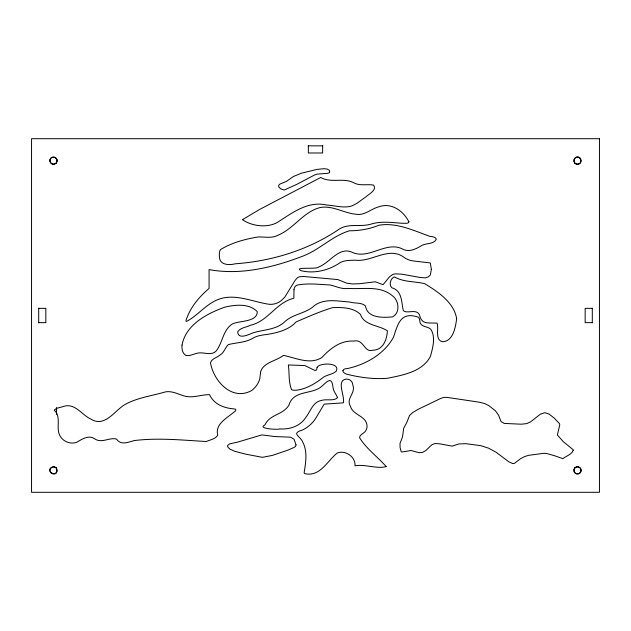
<?xml version="1.0" encoding="UTF-8"?>
<svg xmlns="http://www.w3.org/2000/svg" width="631" height="631" viewBox="0 0 631 631"><rect width="100%" height="100%" fill="white"/><g stroke="black" fill="none" stroke-linecap="round" stroke-linejoin="round"><path stroke-width="0.95" d="M308.196 145.848L322.804 145.848M38.696 308.354L45.834 308.354L45.834 322.646L38.696 322.646M592.304 308.354L585.166 308.354L585.166 322.646L592.304 322.646M577.16 164.194C583.722 164.683 580.583 153.869 575.298 157.837A5.434 4.385 40 0 0 574.178 159.367L574.021 161.37L574.628 162.743A2.745 2.138 45 0 0 575.433 163.547L576.458 164.052M53.872 466.814C41.891 469.598 59.779 480.167 56.396 468.297A2.745 2.138 45 0 0 55.599 467.484L54.581 466.964M592.304 308.125L592.304 322.875M574.447 158.633L574.447 163.547M574.447 467.453L574.447 472.367M322.646 145.848L322.646 152.986L308.354 152.986L308.354 145.848M56.553 158.633L56.553 163.547M56.553 407.46L56.553 414.346M56.553 467.453L56.553 472.367M38.696 308.125L38.696 322.875M386.156 466.53C377.748 469.298 364.489 463.895 355.024 465.804C355.718 456.741 345.291 449.864 337.277 452.971C327.434 460.748 320.114 477.099 304.978 473.676C304.568 473.495 304.15 473.147 304.15 472.658C305.656 462.712 307.676 452.151 303.038 442.678C300.49 435.784 290.378 433.671 302.549 429.979A31.684 31.684 0 0 0 315.476 418.7L324.192 404.132L343.343 402.846C345.062 396.773 337.309 383.041 344.045 379.641C348.028 377.819 352.839 380.651 352.863 385.147C356.018 393.279 345.528 398.445 350.473 406.388C352.855 415.403 366.84 415.774 367.045 426.217A7.682 7.682 0 0 1 366.154 429.987C365.144 433.245 359.362 434.278 359.567 437.717C366.493 448.941 377.685 456.852 386.156 466.53M342.925 370.571C342.854 372.479 344.952 373.449 346.403 374.12C359.765 377.472 373.962 379.46 387.75 378.221C403.17 375.043 422.525 371.762 430.445 356.31C432.716 347.949 435.926 337.096 430.768 329.224C427.763 326.266 421.965 327.237 420.159 322.898C419.583 320.966 420.041 318.434 418.164 317.117C401.237 311.525 398.122 322.764 393.634 336.938C384.815 353.431 366.974 363.866 349.203 368.149C347.342 368.843 343.745 368.22 342.925 370.571M573.256 450.226C571.804 454.596 566.133 455.937 562.876 458.658L554.168 455.614L546.43 453.452L543.772 453.31L528.478 455.345L524.416 456.655L520.504 458.721L514.51 463.296L512.727 463.611L508.815 461.797L496.013 452.182L488.646 448.207L480.869 445.683L465.781 443.672L458.8 443.972L452.238 446.125L439.176 443.743L434.909 443.585L431.88 444.737L425.68 450.637L422.478 452.395L419.189 452.711L411.112 450.526L401.671 452.025A1.191 1.191 0 0 1 401.237 451.757L400.093 447.639L399.999 443.467L402.531 436.904L403.682 428.26L406.885 422.305L409.487 415.577L412.666 412.579L418.093 409.322L441.132 398.232L444.043 397.388L447.119 397.388L479.252 402.184L484.569 403.501L488.725 405.552L495.477 410.852L498.561 415.237L501.061 421.555L504.193 423.417L521.332 424.198L526.79 423.606L530.679 421.8L540.444 414.117L544.79 412.713L549.049 414.046L554.239 418.116L559.452 423.59A2.981 2.981 0 0 1 559.729 425.018L557.386 434.972L563.033 441.4L573.129 449.729A1.23 1.23 0 0 1 573.256 450.226M182.036 345.062C181.641 348.872 182.351 353.423 185.956 355.513C190.672 356.412 195.247 352.792 200.019 352.855C205.43 352.713 211.882 355.6 216.244 350.923C222.711 342.609 222.893 329.91 232.46 323.908C239.693 320.414 257.156 322.362 257.282 311.675C249.213 303.195 235.221 304.694 224.825 307.155C207.039 313.465 185.774 324.697 182.036 345.062M260.54 372.251L259.814 378.813A22.298 22.298 0 0 1 251.509 390.621C231.774 401.363 213.538 380.848 210.486 362.825C211.503 358.542 216.875 357.801 219.769 355.229C224.1 352.974 225.109 347.476 228.343 344.597C236.373 342.515 245.049 342.72 252.432 338.484C256.927 335.589 262.275 335.061 267.441 334.391C277.64 332.711 288.935 329.887 296.105 321.913C307.999 316.833 320.169 311.359 332.576 307.644C341.978 307.313 353.305 307.392 360.467 314.404C364.032 325.564 378.9 325.075 387.379 330.825C386.961 339.336 383.222 350.158 372.889 350.213C364.048 353.1 364.04 338.634 353.636 341.079C340.456 340.322 330.265 348.525 321.81 357.564C309.947 365.104 295.671 357.777 283.374 355.379C276.465 361.05 262.882 362.368 260.54 372.251M293.991 289.732L293.872 298.242C276.228 302.407 268.057 321.36 250.507 325.225C246.469 327.386 240.237 327.568 237.666 331.882C238.21 339.999 248.772 334.462 252.755 332.947C263.719 329.382 276.828 330.005 285.441 321.124C293.746 313.828 306.216 313.394 314.475 305.546C324.626 298.092 338.184 301.239 349.763 302.02C354.646 303.661 361.539 302.107 365.499 306.003C367.321 318.276 383.041 317.811 392.514 316.872C400.606 312.834 398.934 300.064 392.111 295.537C379.767 285.307 362.975 289.455 348.344 288.414C341.71 289.44 336.181 286.324 330.092 284.967C319.231 284.463 308.078 282.972 297.327 285.062C295.276 285.669 294.085 287.681 293.991 289.732M54.313 410.205C61.877 417.186 55.236 428.299 60.292 436.4C63.589 441.834 70.814 444.571 76.808 442.228C82.093 439.184 88.719 434.601 94.721 438.821C101.646 443.767 109.565 436.999 116.538 439.097C121.01 445.754 128.361 442.031 134.379 440.556C158.326 437.614 182.469 440.162 206.313 441.511C210.052 439.791 215.613 439.073 217.727 435.169C214.792 424.206 226.868 418.116 233.825 412.24C235.529 411.294 237.382 409.038 234.077 408.904C224.052 408.115 213.964 404.424 209.539 394.659C201.226 394.501 192.849 398.413 184.575 396.047C177.682 394.115 170.575 389.8 163.279 392.498C150.383 396.134 136.682 397.94 124.867 404.597C114.456 410.694 105.054 427.629 91.093 419.205C81.596 414.977 74.955 402.239 62.887 406.624C60.253 407.76 56.08 407.61 54.313 410.205M431.352 269.271L430.381 274.958L428.457 276.796L425.397 277.885L419.891 277.435L402.199 274.225L395.377 273.838L393.081 274.304L389.658 276.638L383.088 284.691L375.295 281.789L359.402 283.737L352.327 283.934L346.687 283.169L337.774 279.565L303.558 276.488L299.449 276.78L297.509 277.672L295.087 280.377L284.786 297.154L281.387 300.49A16.95 16.95 0 0 1 269.674 304.355C252.913 302.044 234.811 292.965 218.176 299.496C205.935 304.174 197.779 315.587 186.618 321.408C186.192 321.408 185.908 320.99 185.948 320.587C190.034 307.668 198.891 297.114 209.074 288.43L209.074 269.571C240.269 275.479 273.199 267.497 302.375 256.304C319.207 250.073 332.363 235.891 349.4 230.788C359.52 230.78 369.521 229.085 378.9 225.235C396.402 222.222 413.636 230.544 429.774 236.325C431.943 236.641 434.814 236.672 436.131 238.715A1.333 1.333 0 0 1 436.218 239.37C433.781 244.276 426.477 243.109 422.202 245.238C416.105 248.993 408.659 252.96 401.631 248.582C385.612 241.507 369.38 259.207 353.013 252.692C339.439 245.514 330.25 262.654 318.947 266.826C317.322 269.847 292.823 266.353 301.082 270.707C313.741 273.807 327.363 270.699 338.295 263.876C343.169 259.996 349.677 260.382 355.545 260.193C371.588 262.244 388.538 246.398 403.517 256.967A19.979 19.979 0 0 0 413.66 260.989L430.295 262.938L431.352 269.271M242.501 219.651C251.422 226.103 267.079 228.256 277.372 222.427C292.208 212.931 307.873 200.642 326.795 205.043C334.738 205.54 342.854 208.159 350.765 206.282C356.373 204.476 360.743 200.35 365.538 197.132C368.125 194.529 377.78 189.86 373.41 185.064C366.769 183.897 359.386 186.311 353.273 182.501C343.098 177.556 331.03 183.329 320.753 177.469L259.617 209.445L242.501 219.651M296.042 444.902L295.497 446.409L294.085 447.45L287.507 450.274L272.387 455.401L262.393 457.333L245.767 454.17L234.59 451.228L229.944 449.169L228.036 447.292L227.436 445.786L229.479 443.908L237.816 442.063L261.841 434.893L274.674 436.542L290.615 437.188L294.03 439.208L296.042 444.902M408.943 221.907C408.194 224.21 404.337 222.909 402.681 223.303C391.961 222.601 380.856 220.85 370.413 224.289C359.583 227.326 347.405 222.633 337.672 230.181C307.321 250.341 271.48 261.21 235.268 263.79C229.566 265.312 219.998 265.296 219.438 257.401C219.336 254.845 218.989 251.872 220.464 249.616C231.719 242.675 245.073 239.125 258.032 236.98C264.657 236.712 271.709 238.628 277.885 235.276C293.738 228.801 303.109 212.04 319.885 207.599C332.253 205.099 343.509 213.026 355.6 214.177C364.379 216.062 370.839 208.861 378.781 206.826C391.33 202.18 403.588 211.046 408.943 221.907M456.639 318.608C455.661 326.882 453.05 341.876 442.363 341.686C434.68 339.896 438.995 328.443 437.133 323.19C427.794 322.449 421.666 325.099 419.402 314.53C416.05 309.214 409.582 312.929 404.81 311.548A3.967 3.967 0 0 1 403.217 310.286C401.371 301.926 402.239 290.71 391.772 287.728C388.799 284.762 390.384 278.981 393.878 277.088A1.68 1.68 0 0 1 394.643 277.001C403.73 282.238 414.701 281.268 424.624 283.65C437.756 291.585 453.965 302.328 456.639 318.608M337.561 397.648C333.838 401.529 326.022 398.674 321.289 400.504C312.771 401.9 310.476 411.601 305.767 417.462C300.088 426.319 289.732 429.632 279.628 428.891C279.675 429.948 256.375 428.828 264.886 424.986C269.768 414.094 283.272 415.04 288.99 405.023C292.91 391.717 307.802 393.752 317.638 389.027C324.468 386.196 331.362 372.535 332.987 387.363C333.342 391.409 336.268 394.217 337.561 397.648M317.046 367.589L316.604 369.932L314.948 370.484L304.805 365.562L288.351 364.947C289.526 373.016 288.375 381.913 291.538 389.548C293.044 390.589 295.016 390.171 296.72 390.21C306.879 388.751 315.689 383.388 323.553 377.109C327.489 374.633 332.718 374.459 336.165 371.241C340.961 362.226 318.892 362.486 317.046 367.589M49.983 159.974C49.25 163.003 53.17 165.48 55.599 163.516A2.745 2.138 -45 0 0 56.396 162.703C59.74 158.144 50.977 154.366 49.983 159.974M329.682 171.9L329.272 172.807L327.875 173.296L317.077 174.148L314.632 174.953L297.122 184.181L284.25 190.049L280.7 188.819L278.681 186.792L278.776 185.183L279.809 184.134L286.458 181.397L293.336 176.546L301.508 173.17L316.943 169.423L323.695 168.706L327.079 169.037L329.059 170.118A2.319 2.319 0 0 1 329.532 170.938L329.682 171.9M581.08 470.363C581.198 473.226 577.468 475.033 575.298 473.163A5.434 4.385 -39.8 0 1 574.171 471.633L574.021 469.63L574.628 468.257A2.745 2.138 -45 0 1 575.44 467.453C577.641 465.741 581.198 467.571 581.08 470.363A3.573 3.573 0 0 1 575.724 473.455A3.573 3.573 0 0 1 575.724 467.271A3.573 3.573 0 0 1 581.08 470.363M599.45 138.702L31.55 138.702L31.55 492.298L599.45 492.298L599.45 138.702M51.703 473.455A3.573 3.573 0 0 0 57.058 470.363A3.573 3.573 0 0 0 51.703 467.271A3.573 3.573 0 0 0 51.703 473.455M575.724 163.729A3.573 3.573 0 0 0 581.08 160.637A3.573 3.573 0 0 0 575.724 157.545A3.573 3.573 0 0 0 575.724 163.729M51.703 163.729A3.573 3.573 0 0 0 57.058 160.637A3.573 3.573 0 0 0 51.703 157.545A3.573 3.573 0 0 0 51.703 163.729"/></g></svg>
